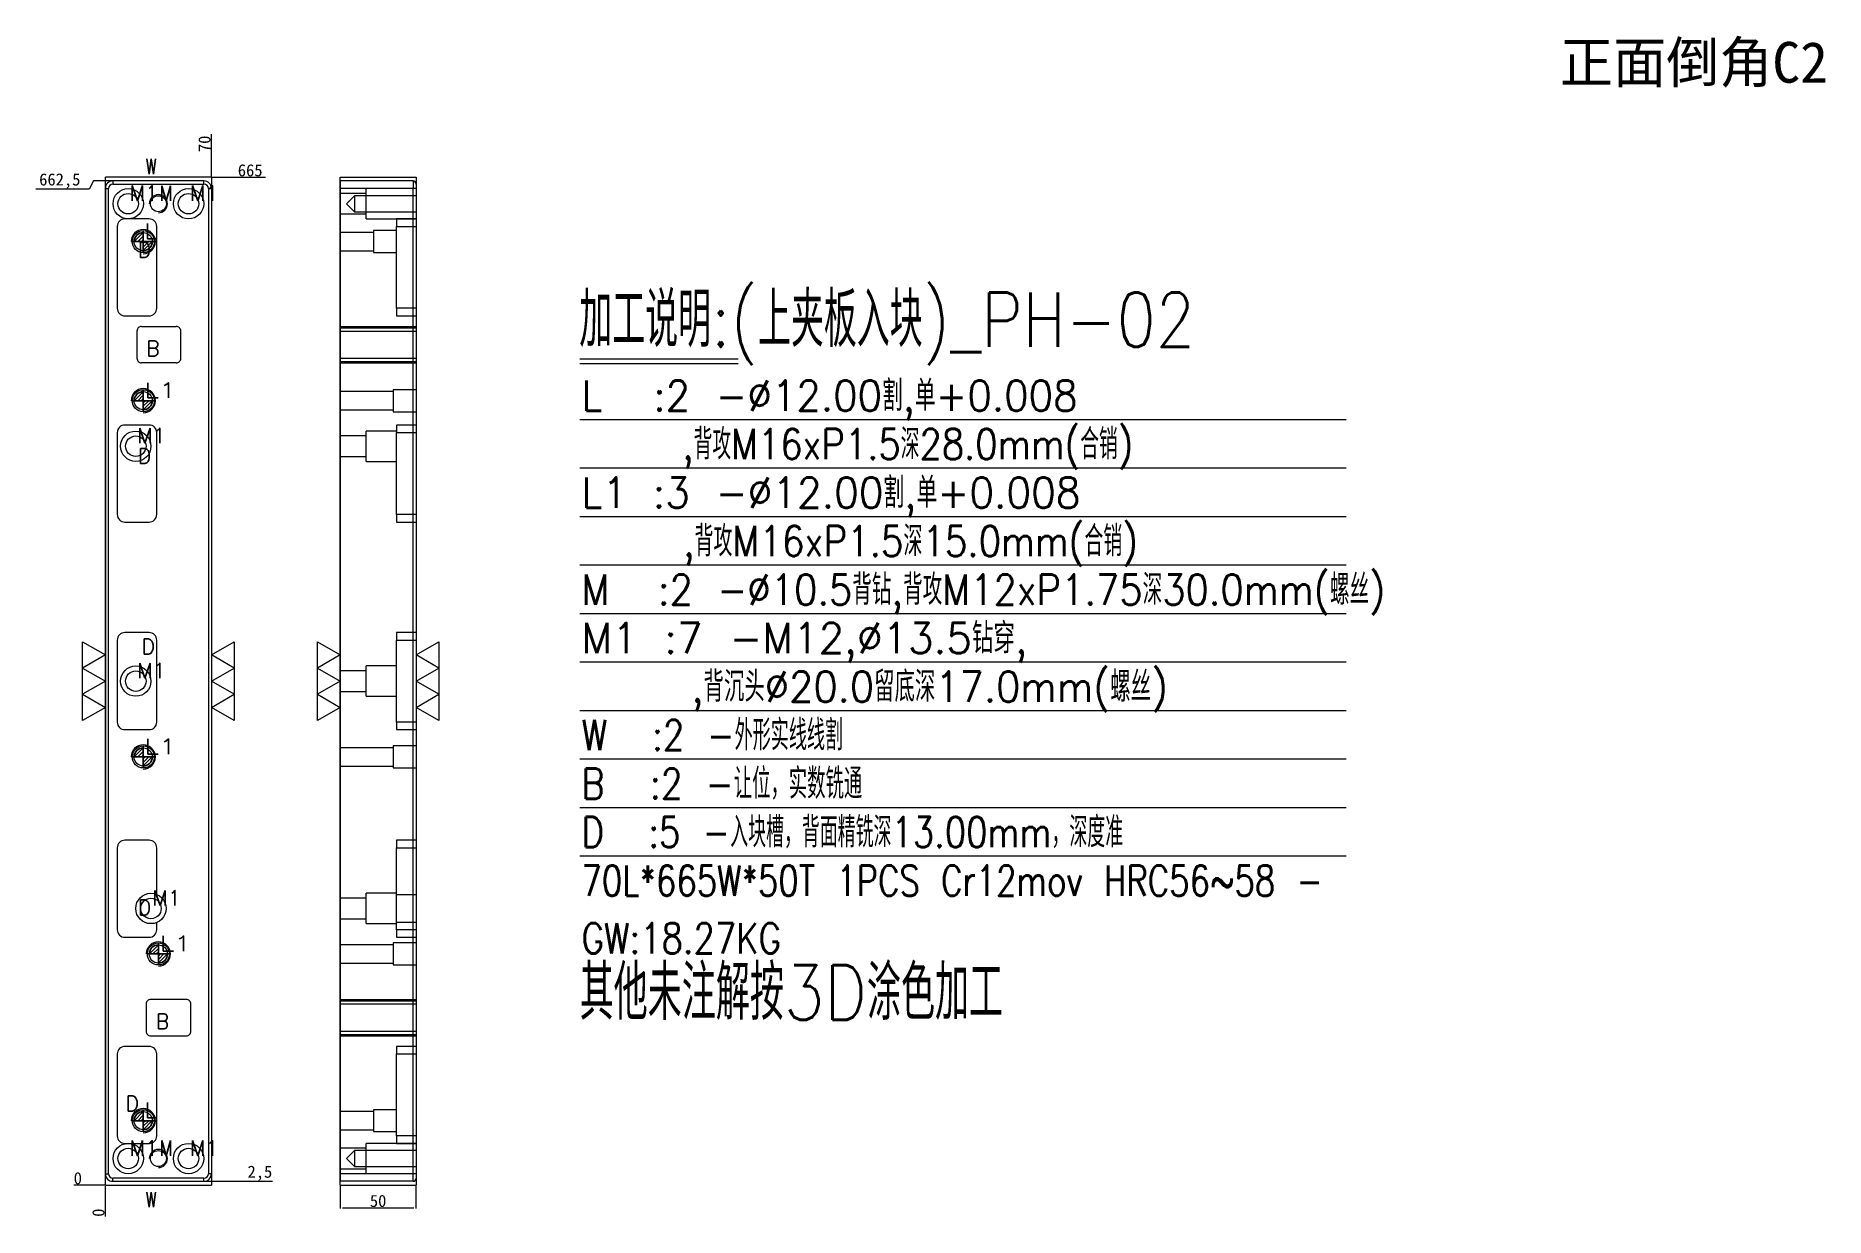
# Model space of a CAD drawing. Header units: millimetres. Extents: x 12904 to 14085, y 59960 to 60740.
import ezdxf
from ezdxf.enums import TextEntityAlignment as Align

# ---------------------------------------------------------------- set-up
doc = ezdxf.new("R2010")
doc.units = ezdxf.units.MM
doc.linetypes.add('DASHED', pattern=[0])
for name, color, linetype in [('dim', 4, 'Continuous'), ('PH', 7, 'Continuous'), ('PH_W', 1, 'Continuous')]:
    doc.layers.add(name, color=color, linetype=linetype)
doc.styles.add('_PUG_ERP', font='txt')
doc.styles.add('chinesef_fs', font='txt.shx', dxfattribs={"bigfont": 'gbcbig.shx'})
doc.dimstyles.new('_PUG_ERP', dxfattribs={"dimtxt": 8, "dimasz": 1.5, "dimexe": 0.5, "dimexo": 0.5, "dimgap": 0.5, "dimtad": 1, "dimtxsty": '_PUG_ERP', "dimblk": 'CLOSEDBLANK', "dimcen": 0, "dimclrd": 4, "dimclre": 4, "dimclrt": 3, "dimazin": 3, "dimtfac": 1, "dimtmove": 0, "dimatfit": 3, "dimldrblk": 'CLOSEDBLANK', "dimlwd": 9, "dimlwe": 9})

# ---------------------------------------------------------------- blocks, each defined once
blk = doc.blocks.new('*D735')
at = {"layer": 'Defpoints', "color": 0}
for p in [(13019.9, 60646.3), (13034.9, 60646.3), (12949.9, 59981.3)]:
    blk.add_point(p, dxfattribs=at)
at = {"layer": 'dim', "color": 4, "lineweight": 9}
blk.add_line((13020.4, 60646.3), (13055.6, 60646.3), dxfattribs=at)
at = {"layer": 'dim', "color": 3, "lineweight": 13, "insert": (13045.5, 60650.8), "char_height": 8, "attachment_point": 5, "style": '_PUG_ERP'}
blk.add_mtext('665', dxfattribs=at)
blk = doc.blocks.new('_ClosedBlank')
blk = doc.blocks.new('*D736')
at = {"layer": 'Defpoints', "color": 0}
for p in [(12934.9, 59981.3), (12949.9, 59981.3), (12949.9, 59981.3)]:
    blk.add_point(p, dxfattribs=at)
at = {"layer": 'dim', "color": 4, "lineweight": 9}
blk.add_line((12949.4, 59981.3), (12929.1, 59981.3), dxfattribs=at)
at = {"layer": 'dim', "color": 3, "lineweight": 13, "insert": (12931.8, 59985.8), "char_height": 8, "attachment_point": 5, "style": '_PUG_ERP'}
blk.add_mtext('0', dxfattribs=at)
blk = doc.blocks.new('*D737')
at = {"layer": 'Defpoints', "color": 0}
for p in [(12949.9, 59981.3), (12949.9, 59981.3), (12949.9, 59966.3)]:
    blk.add_point(p, dxfattribs=at)
at = {"layer": 'dim', "color": 4, "lineweight": 9}
blk.add_line((12949.9, 59980.8), (12949.9, 59960.5), dxfattribs=at)
at = {"layer": 'dim', "color": 3, "lineweight": 13, "insert": (12945.4, 59963.1), "char_height": 8, "attachment_point": 5, "rotation": 90, "style": '_PUG_ERP'}
blk.add_mtext('0', dxfattribs=at)
blk = doc.blocks.new('*D738')
at = {"layer": 'Defpoints', "color": 0}
for p in [(13019.9, 60661.3), (13019.9, 60646.3), (12949.9, 59981.3)]:
    blk.add_point(p, dxfattribs=at)
at = {"layer": 'dim', "color": 4, "lineweight": 9}
for p, q in [((13019.9, 60658.3), (13019.9, 60674.7)), ((13019.9, 60655.3), (13019.9, 60658.3)), ((13019.9, 60646.8), (13019.9, 60655.3))]:
    blk.add_line(p, q, dxfattribs=at)
at = {"layer": 'dim', "color": 3, "lineweight": 13, "insert": (13015.4, 60668.3), "char_height": 8, "attachment_point": 5, "rotation": 90, "style": '_PUG_ERP'}
blk.add_mtext('70', dxfattribs=at)
blk = doc.blocks.new('*D739')
at = {"layer": 'Defpoints', "color": 0}
for p in [(13104.9, 59981.3), (13154.9, 59981.3), (13154.9, 59966.3)]:
    blk.add_point(p, dxfattribs=at)
at = {"layer": 'dim', "color": 4, "lineweight": 9}
for p, q in [((13104.9, 59980.8), (13104.9, 59965.8)), ((13154.9, 59980.8), (13154.9, 59965.8)), ((13106.4, 59966.3), (13153.4, 59966.3))]:
    blk.add_line(p, q, dxfattribs=at)
at = {"layer": 'dim', "color": 3, "lineweight": 13, "insert": (13129.9, 59970.8), "char_height": 8, "attachment_point": 5, "style": '_PUG_ERP'}
blk.add_mtext('50', dxfattribs=at)
blk = doc.blocks.new('pg_hx_L0')
at = {"color": 230}
for p, q in [((-0.6, 0), (0.6, 0)), ((-0.5, -0.003), (0, 0.497)), ((-0.3, 0), (0, 0.3)), ((-0.1, 0), (0, 0.1)), ((0, 0.6), (0, -0.6)), ((0.5, 0.003), (0, -0.497)), ((0.1, 0), (0, -0.1)), ((0.3, 0), (0, -0.3))]:
    blk.add_line(p, q, dxfattribs=at)
for start, end in [(90, 180), (270, 0)]:
    blk.add_arc((0, 0), 0.5, start, end, dxfattribs=at)
blk = doc.blocks.new('pg_hx_LLL0')
blk.add_blockref('pg_hx_L0', (0, 0))
blk = doc.blocks.new('*D740')
at = {"layer": 'Defpoints', "color": 0}
for p in [(12949.9, 59981.3), (13013.3, 59983.8), (13043.1, 59983.8)]:
    blk.add_point(p, dxfattribs=at)
at = {"layer": 'dim', "color": 4, "lineweight": 9}
blk.add_line((13013.8, 59983.8), (13060.3, 59983.8), dxfattribs=at)
at = {"layer": 'dim', "color": 3, "lineweight": 13, "insert": (13051.9, 59989.1), "char_height": 8, "attachment_point": 5, "style": '_PUG_ERP'}
blk.add_mtext('2,5', dxfattribs=at)
blk = doc.blocks.new('*D741')
at = {"layer": 'Defpoints', "color": 0}
for p in [(12936.2, 60638.5), (12957.8, 60643.8), (12949.9, 59981.3)]:
    blk.add_point(p, dxfattribs=at)
at = {"layer": 'dim', "color": 4, "lineweight": 9}
for p, q in [((12939.2, 60638.5), (12904.1, 60638.5)), ((12942.2, 60643.8), (12939.2, 60638.5)), ((12957.3, 60643.8), (12942.2, 60643.8))]:
    blk.add_line(p, q, dxfattribs=at)
at = {"layer": 'dim', "color": 3, "lineweight": 13, "insert": (12919.9, 60643.8), "char_height": 8, "attachment_point": 5, "style": '_PUG_ERP'}
blk.add_mtext('662,5', dxfattribs=at)

msp = doc.modelspace()

# ---------------------------------------------------------------- linework, layer by layer
at = {"layer": 'dim', "color": 252, "linetype": 'DASHED', "lineweight": 13, "ltscale": 0.2}
for p, q in [((13019.94, 60646.295), (12949.94, 60646.295)), ((12949.94, 59981.295), (12949.94, 60646.295)), ((13019.94, 60646.295), (13019.94, 59981.295)), ((13104.94, 60646.295), (13154.94, 60646.295)), ((13104.94, 59981.295), (13104.94, 60646.295)), ((13154.94, 60646.295), (13154.94, 59981.295)), ((12949.94, 59981.295), (13019.94, 59981.295)), ((13104.94, 59981.295), (13154.94, 59981.295))]:
    msp.add_line(p, q, dxfattribs=at)
at = {"layer": 'dim', "color": 8, "linetype": 'Continuous', "lineweight": 18}
for p, q in [((13263.057, 60526.477), (13367.385, 60526.477)), ((13263.057, 60523.477), (13367.385, 60523.477)), ((13263.057, 60486.477), (13768.497, 60486.477)), ((13263.057, 60454.477), (13768.497, 60454.477)), ((13263.057, 60422.477), (13768.497, 60422.477)), ((13263.057, 60390.477), (13768.497, 60390.477)), ((13263.057, 60358.477), (13768.497, 60358.477)), ((13263.057, 60326.477), (13768.497, 60326.477)), ((13263.057, 60294.477), (13768.497, 60294.477)), ((13263.057, 60262.477), (13768.497, 60262.477)), ((13263.057, 60230.477), (13768.497, 60230.477)), ((13263.057, 60198.477), (13768.497, 60198.477))]:
    msp.add_line(p, q, dxfattribs=at)
at = {"layer": 'dim', "lineweight": 13}
for points in [[(12934.94, 60339.776), (12949.94, 60331.116), (12934.94, 60322.455), (12949.94, 60313.795), (12934.94, 60305.135), (12949.94, 60296.475), (12934.94, 60287.814), (12934.94, 60339.776)], [(13034.94, 60287.814), (13019.94, 60296.475), (13034.94, 60305.135), (13019.94, 60313.795), (13034.94, 60322.455), (13019.94, 60331.116), (13034.94, 60339.776), (13034.94, 60287.814)], [(13089.94, 60339.776), (13104.94, 60331.116), (13089.94, 60322.455), (13104.94, 60313.795), (13089.94, 60305.135), (13104.94, 60296.475), (13089.94, 60287.814), (13089.94, 60339.776)], [(13169.94, 60287.814), (13154.94, 60296.475), (13169.94, 60305.135), (13154.94, 60313.795), (13169.94, 60322.455), (13154.94, 60331.116), (13169.94, 60339.776), (13169.94, 60287.814)]]:
    msp.add_lwpolyline(points, close=True, dxfattribs=at)
at = {"layer": 'PH', "color": 155, "linetype": 'DASHED', "lineweight": 13, "ltscale": 0.432249}
for p, q in [((12949.94, 60638.795), (12951.94, 60638.795)), ((12951.94, 59988.795), (12951.94, 60638.795)), ((12954.94, 60643.795), (12954.94, 60641.795)), ((12954.94, 60641.795), (13014.94, 60641.795)), ((13014.94, 60641.795), (13014.94, 60643.795)), ((13017.94, 60638.795), (13017.94, 59988.795)), ((13017.94, 60638.795), (13019.94, 60638.795)), ((13141.94, 60613.795), (13154.94, 60613.795)), ((13154.94, 60559.795), (13141.94, 60559.795)), ((13104.94, 60546.916), (13154.94, 60546.916)), ((13104.94, 60544.795), (13154.94, 60544.795)), ((13104.94, 60526.795), (13154.94, 60526.795)), ((13104.94, 60524.674), (13154.94, 60524.674)), ((13141.94, 60477.795), (13154.94, 60477.795)), ((13154.94, 60423.795), (13141.94, 60423.795)), ((13141.94, 60340.795), (13154.94, 60340.795)), ((13154.94, 60286.795), (13141.94, 60286.795)), ((13141.94, 60203.795), (13154.94, 60203.795)), ((13154.94, 60149.795), (13141.94, 60149.795)), ((13104.94, 60102.916), (13154.94, 60102.916)), ((13104.94, 60100.795), (13154.94, 60100.795)), ((13104.94, 60082.795), (13154.94, 60082.795)), ((13104.94, 60080.674), (13154.94, 60080.674)), ((13141.94, 60067.795), (13154.94, 60067.795)), ((13154.94, 60013.795), (13141.94, 60013.795)), ((12949.94, 59988.795), (12951.94, 59988.795)), ((13019.94, 59988.795), (13017.94, 59988.795)), ((13014.94, 59985.795), (12954.94, 59985.795)), ((12954.94, 59983.795), (12954.94, 59985.795)), ((13014.94, 59983.795), (13014.94, 59985.795))]:
    msp.add_line(p, q, dxfattribs=at)
at = {"layer": 'PH', "color": 11, "linetype": 'Continuous', "lineweight": 18}
for p, q in [((12949.94, 60638.795), (12949.94, 59988.795)), ((13019.94, 60638.795), (13019.94, 59988.795)), ((13104.94, 60643.795), (13104.94, 60638.795)), ((13104.94, 60638.795), (13104.94, 59988.795)), ((13154.94, 60638.795), (13154.94, 59988.795)), ((13104.94, 59988.795), (13104.94, 59983.795))]:
    msp.add_line(p, q, dxfattribs=at)
at = {"layer": 'PH', "color": 155, "linetype": 'Continuous', "lineweight": 18}
for p, q in [((13152.94, 60638.795), (13104.94, 60638.795)), ((13152.94, 59988.795), (13152.94, 60638.795)), ((13152.94, 59988.795), (13104.94, 59988.795))]:
    msp.add_line(p, q, dxfattribs=at)
at = {"layer": 'PH', "color": 31, "linetype": 'DASHED', "lineweight": 13, "ltscale": 0.432249}
for p, q in [((13121.94, 60635.549), (13104.94, 60635.549)), ((13121.94, 60618.795), (13121.94, 60638.795)), ((12957.82, 60613.795), (12957.82, 60559.795)), ((12978.82, 60618.795), (12962.82, 60618.795)), ((12983.82, 60559.795), (12983.82, 60613.795)), ((13104.94, 60622.042), (13121.94, 60622.042)), ((13121.94, 60618.795), (13154.94, 60618.795)), ((13154.94, 60618.795), (13141.94, 60618.795)), ((12962.82, 60554.795), (12978.82, 60554.795)), ((13141.94, 60554.795), (13154.94, 60554.795)), ((13104.94, 60547.795), (13154.94, 60547.795)), ((13104.94, 60523.795), (13154.94, 60523.795)), ((12978.82, 60482.795), (12962.82, 60482.795)), ((13154.94, 60482.795), (13141.94, 60482.795)), ((12957.82, 60477.795), (12957.82, 60423.795)), ((12983.82, 60423.795), (12983.82, 60477.795)), ((13121.94, 60475.549), (13104.94, 60475.549)), ((13141.94, 60478.795), (13121.94, 60478.795)), ((13121.94, 60458.795), (13121.94, 60478.795)), ((13104.94, 60462.042), (13121.94, 60462.042)), ((13121.94, 60458.795), (13141.94, 60458.795)), ((12962.82, 60418.795), (12978.82, 60418.795)), ((13141.94, 60418.795), (13154.94, 60418.795)), ((12957.82, 60340.795), (12957.82, 60286.795)), ((12978.82, 60345.795), (12962.82, 60345.795)), ((12983.82, 60286.795), (12983.82, 60340.795)), ((13154.94, 60345.795), (13141.94, 60345.795)), ((13121.94, 60320.549), (13104.94, 60320.549)), ((13141.94, 60323.795), (13121.94, 60323.795)), ((13121.94, 60303.795), (13121.94, 60323.795)), ((13104.94, 60307.042), (13121.94, 60307.042)), ((13121.94, 60303.795), (13141.94, 60303.795)), ((12962.82, 60281.795), (12978.82, 60281.795)), ((13141.94, 60281.795), (13154.94, 60281.795)), ((12957.82, 60203.795), (12957.82, 60149.795)), ((12978.82, 60208.795), (12962.82, 60208.795)), ((12983.82, 60173.053), (12983.82, 60203.795)), ((13154.94, 60208.795), (13141.94, 60208.795)), ((13121.94, 60170.549), (13104.94, 60170.549)), ((13141.94, 60173.795), (13121.94, 60173.795)), ((13121.94, 60153.795), (13121.94, 60173.795)), ((13141.94, 60173.053), (13154.94, 60173.053)), ((12983.82, 60149.795), (12983.82, 60154.537)), ((13104.94, 60157.042), (13121.94, 60157.042)), ((13121.94, 60153.795), (13141.94, 60153.795)), ((13154.94, 60154.537), (13141.94, 60154.537)), ((12962.82, 60144.795), (12978.82, 60144.795)), ((13141.94, 60144.795), (13154.94, 60144.795)), ((13104.94, 60103.795), (13154.94, 60103.795)), ((12978.82, 60072.795), (12962.82, 60072.795)), ((13104.94, 60079.795), (13154.94, 60079.795)), ((13154.94, 60072.795), (13141.94, 60072.795)), ((12957.82, 60067.795), (12957.82, 60013.795)), ((12983.82, 60013.795), (12983.82, 60067.795)), ((12962.82, 60008.795), (12964.992, 60008.795)), ((12965.088, 60008.795), (12978.82, 60008.795)), ((13121.94, 60005.549), (13104.94, 60005.549)), ((13154.94, 60008.795), (13121.94, 60008.795)), ((13121.94, 59988.795), (13121.94, 60008.795)), ((13141.94, 60008.795), (13154.94, 60008.795)), ((13104.94, 59992.042), (13121.94, 59992.042))]:
    msp.add_line(p, q, dxfattribs=at)
at = {"layer": 'PH', "color": 2, "linetype": 'Continuous', "lineweight": 18}
for p, q in [((13152.94, 60643.795), (13152.94, 60638.795)), ((13154.94, 60638.795), (13152.94, 60638.795)), ((13154.94, 60641.795), (13154.94, 60638.795)), ((13154.94, 59988.795), (13152.94, 59988.795)), ((13152.94, 59983.795), (13152.94, 59988.795)), ((13154.94, 59988.795), (13154.94, 59985.795))]:
    msp.add_line(p, q, dxfattribs=at)
at = {"layer": 'PH', "color": 5, "linetype": 'DASHED', "lineweight": 13, "ltscale": 0.432249}
for p, q in [((13114.36, 60634.048), (13109.107, 60628.795)), ((13109.107, 60628.795), (13114.36, 60623.542)), ((13154.94, 60634.048), (13114.36, 60634.048)), ((13114.36, 60634.048), (13114.36, 60628.795)), ((13114.36, 60628.795), (13114.36, 60623.542)), ((13114.36, 60623.542), (13154.94, 60623.542)), ((13141.94, 60611.048), (13126.94, 60611.048)), ((13126.94, 60611.048), (13126.94, 60603.795)), ((13126.94, 60603.795), (13126.94, 60596.543)), ((13126.94, 60596.543), (13141.94, 60596.543)), ((13154.94, 60506.048), (13139.94, 60506.048)), ((13139.94, 60506.048), (13139.94, 60498.795)), ((13139.94, 60498.795), (13139.94, 60491.543)), ((13139.94, 60491.543), (13154.94, 60491.543)), ((13154.94, 60271.048), (13139.94, 60271.048)), ((13139.94, 60271.048), (13139.94, 60263.795)), ((13139.94, 60263.795), (13139.94, 60256.543)), ((13139.94, 60256.543), (13154.94, 60256.543)), ((13154.94, 60141.048), (13139.94, 60141.048)), ((13139.94, 60141.048), (13139.94, 60133.795)), ((13139.94, 60133.795), (13139.94, 60126.543)), ((13139.94, 60126.543), (13154.94, 60126.543)), ((13141.94, 60031.048), (13126.94, 60031.048)), ((13126.94, 60031.048), (13126.94, 60023.795)), ((13126.94, 60023.795), (13126.94, 60016.543)), ((13126.94, 60016.543), (13141.94, 60016.543)), ((13114.36, 60004.048), (13109.107, 59998.795)), ((13109.107, 59998.795), (13114.36, 59993.542)), ((13154.94, 60004.048), (13114.36, 60004.048)), ((13114.36, 60004.048), (13114.36, 59998.795)), ((13114.36, 59998.795), (13114.36, 59993.542)), ((13114.36, 59993.542), (13154.94, 59993.542))]:
    msp.add_line(p, q, dxfattribs=at)
at = {"layer": 'PH', "color": 2, "linetype": 'DASHED', "lineweight": 13, "ltscale": 0.432249}
for p, q in [((13141.94, 60618.795), (13141.94, 60613.795)), ((13141.94, 60559.795), (13141.94, 60613.795)), ((13141.94, 60559.795), (13141.94, 60554.795)), ((13141.94, 60482.795), (13141.94, 60477.795)), ((13141.94, 60423.795), (13141.94, 60477.795)), ((13141.94, 60423.795), (13141.94, 60418.795)), ((13141.94, 60345.795), (13141.94, 60340.795)), ((13141.94, 60286.795), (13141.94, 60340.795)), ((13141.94, 60286.795), (13141.94, 60281.795)), ((13141.94, 60208.795), (13141.94, 60203.795)), ((13141.94, 60173.053), (13141.94, 60203.795)), ((13141.94, 60154.537), (13141.94, 60173.053)), ((13141.94, 60149.795), (13141.94, 60154.537)), ((13141.94, 60149.795), (13141.94, 60144.795)), ((13141.94, 60072.795), (13141.94, 60067.795)), ((13141.94, 60013.795), (13141.94, 60067.795)), ((13141.94, 60013.795), (13141.94, 60008.795))]:
    msp.add_line(p, q, dxfattribs=at)
at = {"layer": 'PH', "color": 31, "linetype": 'Continuous', "lineweight": 18}
for p, q in [((12970.82, 60544.795), (12970.82, 60526.795)), ((12973.82, 60547.795), (12996.697, 60547.795)), ((12999.697, 60526.795), (12999.697, 60544.795)), ((12996.697, 60523.795), (12973.82, 60523.795)), ((12976.82, 60100.795), (12976.82, 60082.795)), ((13003.337, 60103.795), (12979.82, 60103.795)), ((13006.337, 60082.795), (13006.337, 60100.795)), ((12979.82, 60079.795), (13003.337, 60079.795))]:
    msp.add_line(p, q, dxfattribs=at)
at = {"layer": 'PH', "color": 30, "linetype": 'DASHED', "lineweight": 13, "ltscale": 0.432249}
for centre, radius in [((12965.04, 60628.795), 10), ((13004.84, 60628.795), 10), ((12984.94, 60628.795), 5.253), ((12974.94, 60603.795), 7.253), ((12974.94, 60498.795), 7.253), ((12970.04, 60468.795), 10), ((12970.04, 60313.795), 10), ((12974.94, 60263.795), 7.253), ((12980.04, 60163.795), 10), ((12984.94, 60133.795), 7.253), ((12974.94, 60023.795), 7.253), ((12965.04, 59998.795), 10), ((12984.94, 59998.795), 5.253), ((13004.84, 59998.795), 10)]:
    msp.add_circle(centre, radius, dxfattribs=at)
at = {"layer": 'PH', "color": 42, "linetype": 'Continuous', "lineweight": 18}
for centre in [(12965.04, 60628.795), (13004.84, 60628.795), (12970.04, 60468.795), (12970.04, 60313.795), (12980.04, 60163.795), (12965.04, 59998.795), (13004.84, 59998.795)]:
    msp.add_circle(centre, 6.753, dxfattribs=at)
at = {"layer": 'PH', "color": 155, "linetype": 'DASHED', "lineweight": 13, "ltscale": 0.432249}
for centre, start, end in [((12954.94, 60638.795), 90, 180), ((13014.94, 60638.795), 0, 90), ((12954.94, 59988.795), 180, 270), ((13014.94, 59988.795), 270, 0)]:
    msp.add_arc(centre, 3, start, end, dxfattribs=at)
at = {"layer": 'PH', "color": 2, "linetype": 'Continuous', "lineweight": 18}
for centre, start, end in [((13152.94, 60641.795), 0, 90), ((13152.94, 59985.795), 270, 0)]:
    msp.add_arc(centre, 2, start, end, dxfattribs=at)
at = {"layer": 'PH', "color": 30, "linetype": 'DASHED', "lineweight": 13, "ltscale": 0.432249}
for centre, radius in [((12984.94, 60628.795), 6), ((12974.94, 60603.795), 8), ((12974.94, 60498.795), 8), ((12974.94, 60263.795), 8), ((12984.94, 60133.795), 8), ((12974.94, 60023.795), 8), ((12984.94, 59998.795), 6)]:
    msp.add_arc(centre, radius, 270, 180, dxfattribs=at)
at = {"layer": 'PH', "color": 31, "linetype": 'DASHED', "lineweight": 13, "ltscale": 0.432249}
for centre, start, end in [((12962.82, 60613.795), 90, 180), ((12978.82, 60613.795), 0, 90), ((12962.82, 60559.795), 180, 270), ((12978.82, 60559.795), 270, 0), ((12962.82, 60477.795), 90, 180), ((12978.82, 60477.795), 0, 90), ((12962.82, 60423.795), 180, 270), ((12978.82, 60423.795), 270, 0), ((12962.82, 60340.795), 90, 180), ((12978.82, 60340.795), 0, 90), ((12962.82, 60286.795), 180, 270), ((12978.82, 60286.795), 270, 0), ((12962.82, 60203.795), 90, 180), ((12978.82, 60203.795), 0, 90), ((12962.82, 60149.795), 180, 270), ((12978.82, 60149.795), 270, 0), ((12962.82, 60067.795), 90, 180), ((12978.82, 60067.795), 0, 90), ((12962.82, 60013.795), 180, 270), ((12978.82, 60013.795), 270, 0)]:
    msp.add_arc(centre, 5, start, end, dxfattribs=at)
at = {"layer": 'PH', "color": 31, "linetype": 'Continuous', "lineweight": 18}
for centre, start, end in [((12973.82, 60544.795), 135, 180), ((12973.82, 60544.795), 90, 135), ((12996.697, 60544.795), 45, 90), ((12996.697, 60544.795), 0, 45), ((12973.82, 60526.795), 180, 225), ((12973.82, 60526.795), 225, 270), ((12996.697, 60526.795), 270, 315), ((12996.697, 60526.795), 315, 0), ((12979.82, 60100.795), 135, 180), ((12979.82, 60100.795), 90, 135), ((13003.337, 60100.795), 45, 90), ((13003.337, 60100.795), 0, 45), ((12979.82, 60082.795), 180, 225), ((12979.82, 60082.795), 225, 270), ((13003.337, 60082.795), 270, 315), ((13003.337, 60082.795), 315, 0)]:
    msp.add_arc(centre, 3, start, end, dxfattribs=at)
at = {"layer": 'PH', "color": 2, "linetype": 'DASHED', "lineweight": 13, "ltscale": 0.432249}
msp.add_open_spline([(13141.94, 60008.795), (13141.94, 60008.795), (13141.94, 60008.795), (13141.94, 60008.795)], degree=3, dxfattribs=at)
at = {"layer": 'PH_W', "color": 1, "linetype": 'Continuous', "lineweight": 18}
for p, q in [((13152.94, 60643.795), (13104.94, 60643.795)), ((13152.94, 59983.795), (13104.94, 59983.795))]:
    msp.add_line(p, q, dxfattribs=at)
at = {"layer": 'PH_W', "color": 1, "linetype": 'DASHED', "lineweight": 13, "ltscale": 0.432249}
for p, q in [((13126.94, 60609.795), (13104.94, 60609.795)), ((13104.94, 60597.795), (13126.94, 60597.795)), ((13139.94, 60504.795), (13104.94, 60504.795)), ((13104.94, 60492.795), (13139.94, 60492.795)), ((13139.94, 60269.795), (13104.94, 60269.795)), ((13104.94, 60257.795), (13139.94, 60257.795)), ((13139.94, 60139.795), (13104.94, 60139.795)), ((13104.94, 60127.795), (13139.94, 60127.795)), ((13126.94, 60029.795), (13104.94, 60029.795)), ((13104.94, 60017.795), (13126.94, 60017.795))]:
    msp.add_line(p, q, dxfattribs=at)
at = {"layer": 'PH_W', "color": 1, "lineweight": 13}
for points in [[(13019.94, 60638.795, 0.41421356), (13014.94, 60643.795), (12954.94, 60643.795, 0.41421356), (12949.94, 60638.795)], [(12949.94, 59988.795, 0.41421356), (12954.94, 59983.795), (13014.94, 59983.795, 0.41421356), (13019.94, 59988.795)]]:
    msp.add_lwpolyline(points, format="xyb", dxfattribs=at)
at = {"layer": 'PH_W', "color": 1, "linetype": 'Continuous', "lineweight": 18}
for centre in [(12974.94, 60603.795), (12974.94, 60498.795), (12974.94, 60263.795), (12984.94, 60133.795), (12974.94, 60023.795)]:
    msp.add_circle(centre, 6, dxfattribs=at)

# ---------------------------------------------------------------- block references
at = {"layer": 'PH', "lineweight": 13, "ltscale": 0.432249, "xscale": 12, "yscale": 12, "zscale": 12}
for p in [(12974.94, 60603.795), (12974.94, 60498.795), (12974.94, 60263.795), (12984.94, 60133.795), (12974.94, 60023.795)]:
    msp.add_blockref('pg_hx_LLL0', p, dxfattribs=at)

# ---------------------------------------------------------------- texts
at = {"layer": 'dim'}
msp.add_text('正面倒角C2', height=26.936, dxfattribs=at).set_placement((13998.052, 60722.493), align=Align.MIDDLE)
at = {"layer": 'dim', "color": 4, "lineweight": 13, "style": 'chinesef_fs'}
for s, height, width, p in [('W', 10, 0.6727, (12976.745, 60648.307)), ('M1', 10, 0.9957, (12965.955, 60630.707)), ('M', 10, 0.8408, (12985.775, 60630.667)), ('M1', 10, 0.9957, (13005.755, 60630.707)), ('L', 10, 1.1211, (12975.8, 60605.68)), ('D', 10, 0.9609, (12971.535, 60593.377)), ('加工说明:(上夹板入块)_PH-02', 36, 0.838, (13262.636, 60534.31)), ('B', 10, 0.9609, (12977.064, 60528.307)), ('L1', 10, 1.3125, (12975.8, 60500.68)), ('    ,背攻M16xP1.5深28.0mm(合销)', 20, 0.859, (13264.117, 60460.162)), ('M1', 10, 0.9957, (12970.955, 60470.707)), ('D', 10, 0.9609, (12971.535, 60457.377)), ('    ,背攻M16xP1.5深15.0mm(合销)', 20, 0.8663, (13264.117, 60396.162)), ('M  :2 -%%c10.5背钻,背攻M12xP1.75深30.0mm(螺丝)', 20, 0.8968, (13264.117, 60364.162)), ('M1 :7 -M12,%%c13.5钻穿,', 20, 0.9834, (13264.117, 60332.162)), ('D', 10, 0.9609, (12973.985, 60331.607)), ('M1', 10, 0.9957, (12970.955, 60315.707)), ('    ,背沉头%%c20.0留底深17.0mm(螺丝)', 20, 0.9351, (13264.117, 60300.162)), ('L1', 10, 1.3125, (12975.8, 60265.68)), ('B  :2 -让位，实数铣通', 20, 0.8407, (13264.117, 60236.162)), ('D  :5 -入块槽，背面精铣深13.00mm，深度准', 20, 0.821, (13264.117, 60204.162)), ('70L*665W*50T 1PCS Cr12mov HRC56~58 - ', 20, 0.7848, (13264.117, 60172.162)), ('M1', 10, 0.9957, (12980.955, 60165.707)), ('D', 10, 0.9609, (12971.535, 60159.407)), ('GW:18.27KG ', 20, 0.8211, (13264.117, 60134.162)), ('L1', 10, 1.3125, (12985.8, 60135.68)), ('B', 10, 0.9609, (12983.383, 60084.307)), ('D', 10, 0.9609, (12963.435, 60030.157)), ('L', 10, 1.1211, (12975.8, 60025.68)), ('M1', 10, 0.9957, (12965.955, 60000.707)), ('M', 10, 0.8408, (12985.775, 60000.667)), ('M1', 10, 0.9957, (13005.755, 60000.707)), ('W', 10, 0.6727, (12976.745, 59966.707))]:
    msp.add_text(s, height=height, dxfattribs=dict(at, width=width)).set_placement(p)
at = {"layer": 'dim', "color": 1, "lineweight": 13, "style": 'chinesef_fs'}
for s, width, p in [('L  :2 -%%c12.00割,单+0.008', 0.9429, (13264.117, 60492.162)), ('L1 :3 -%%c12.00割,单+0.008', 0.9501, (13264.117, 60428.162)), ('W  :2 -外形实线线割', 0.8277, (13264.117, 60268.162))]:
    msp.add_text(s, height=20, dxfattribs=dict(at, width=width)).set_placement(p)
at = {"layer": 'dim', "color": 21, "lineweight": 13, "style": 'chinesef_fs', "width": 0.8663}
msp.add_text('其他未注解按3D涂色加工', height=36, dxfattribs=at).set_placement((13262.901, 60090.31))

# ---------------------------------------------------------------- dimensions: what is measured, and where the dimension line sits
at = {"layer": 'dim', "lineweight": 13}
for feature_location, offset, dtype, origin, picture, middle in [((13019.94, 60646.295), (0, 15), 1, (12949.94, 59981.295), '*D738', (13015.44, 60668.271)), ((12957.785, 60643.795), (-21.613, -5.262), 0, (12949.94, 59981.295), '*D741', (12919.862, 60643.795)), ((13019.94, 60646.295), (15, 0), 0, (12949.94, 59981.295), '*D735', (13045.535, 60650.795)), ((12949.9396653, 59981.295134692), (-15, 0), 0, (12949.9396653, 59981.295134692), '*D736', (12931.772998633, 59985.795134692)), ((13013.346, 59983.795), (29.717, 0), 0, (12949.94, 59981.295), '*D740', (13051.945, 59989.057)), ((12949.9396653, 59981.295134692), (0, -15), 1, (12949.9396653, 59981.295134692), '*D737', (12945.4396653, 59963.128468026))]:
    dim = msp.add_ordinate_dim(feature_location=feature_location, offset=offset, dtype=dtype, origin=origin, dimstyle='_PUG_ERP', dxfattribs=at)
    dim.commit()
    dim.dimension.update_dxf_attribs({"geometry": picture, "text_midpoint": middle})
dim = msp.add_linear_dim(base=(13154.94, 59966.295), p1=(13104.94, 59981.295), p2=(13154.94, 59981.295), dimstyle='_PUG_ERP', dxfattribs=at)
dim.commit()
dim.dimension.update_dxf_attribs({"geometry": '*D739', "text_midpoint": (13129.94, 59970.795)})

doc.saveas('drawing.dxf')
